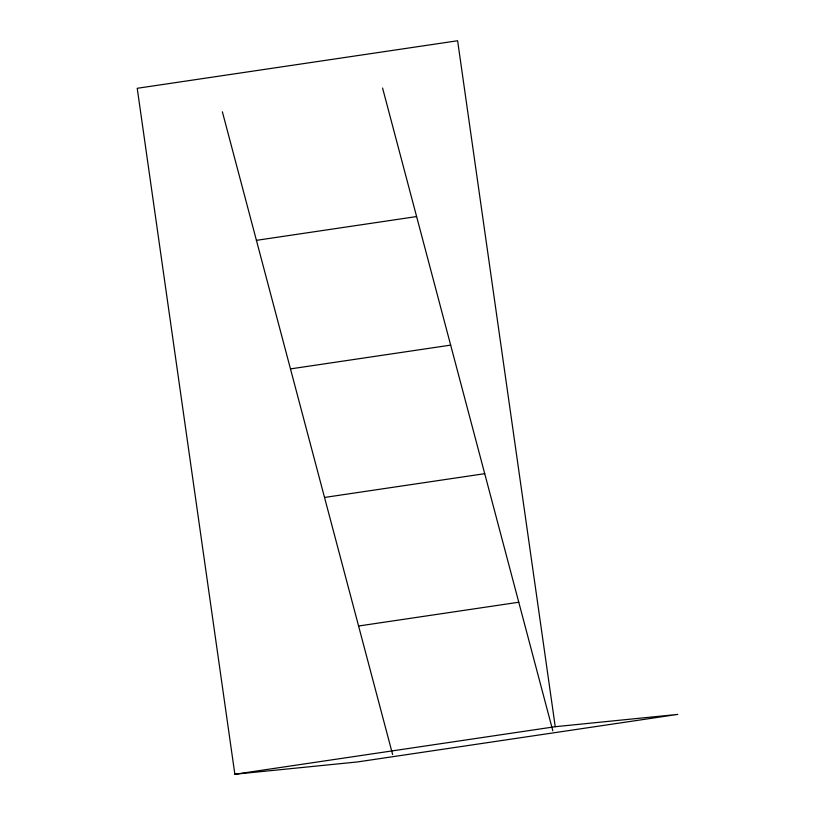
<?xml version="1.0" encoding="UTF-8"?>
<svg xmlns="http://www.w3.org/2000/svg" width="815" height="815" viewBox="0 0 815 815"><rect width="100%" height="100%" fill="white"/><g stroke="black" fill="none" stroke-linecap="round" stroke-linejoin="round"><path stroke-width="1.22" d="M256.419 240.344L416.608 216.566M290.476 368.9L450.664 345.122M324.523 497.456L484.721 473.678M358.58 626.012L518.778 602.234M234.852 774.25L555.249 726.705L677.774 714.398L357.378 761.954L234.852 774.25L137.226 88.295L457.623 40.75L555.249 726.705M382.561 88.02L552.825 730.79M222.363 111.787L392.636 754.568"/></g></svg>
